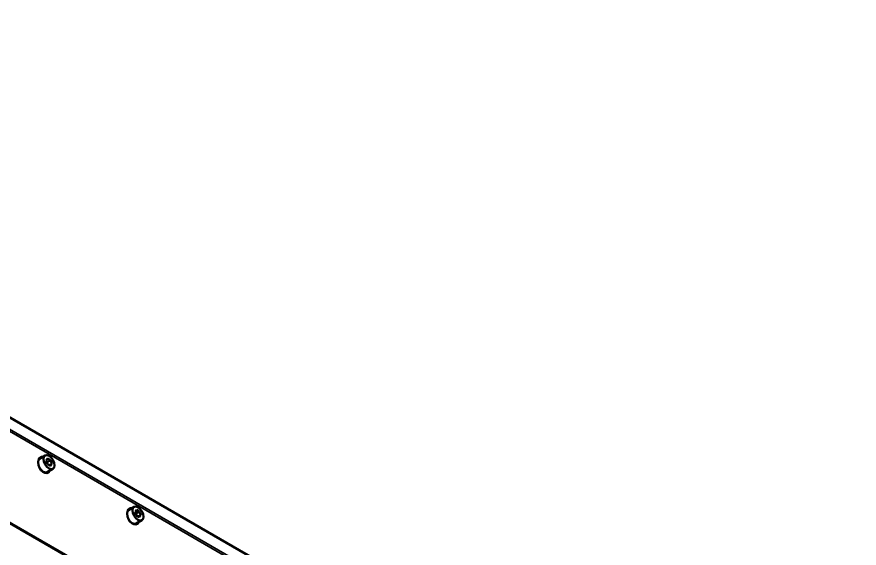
# Model space of a CAD drawing. Header units: millimetres. Extents: x 100 to 5488, y 100 to 4218.
# Drawn here: x 753.2 to 1121.8, y 1133.9 to 1366.3 of the extents above; entities that cross this region are included whole.
import ezdxf

# ---------------------------------------------------------------- set-up
doc = ezdxf.new("R2010")
doc.units = ezdxf.units.MM
doc.header["$LTSCALE"] = 20
doc.layers.add('Visible (ANSI)', color=7, linetype='Continuous', lineweight=50)
doc.layers.add('Visible Narrow (ANSI)', color=7, linetype='Continuous', lineweight=35)

msp = doc.modelspace()

# ---------------------------------------------------------------- linework, layer by layer
at = {"layer": 'Visible (ANSI)'}
for p, q in [((446.562, 1366.278), (1119.728, 977.626)), ((765.548, 1174.411), (763.073, 1172.982)), ((766.636, 1173.045), (766.023, 1172.174)), ((766.307, 1171.441), (767.86, 1172.338)), ((766.636, 1173.045), (767.86, 1172.338)), ((768.473, 1170.76), (767.86, 1172.338)), ((766.023, 1172.174), (766.636, 1170.596)), ((767.86, 1169.888), (766.636, 1170.596)), ((767.412, 1170.147), (768.473, 1170.76)), ((767.86, 1169.888), (768.473, 1170.76)), ((768.948, 1168.522), (766.473, 1167.093)), ((804.439, 1151.958), (801.964, 1150.529)), ((805.527, 1150.591), (804.914, 1149.72)), ((805.527, 1150.591), (806.751, 1149.884)), ((804.914, 1149.72), (805.527, 1148.142)), ((805.198, 1148.988), (806.751, 1149.884)), ((806.751, 1147.435), (805.527, 1148.142)), ((806.303, 1147.694), (807.364, 1148.306)), ((807.364, 1148.306), (806.751, 1149.884)), ((806.751, 1147.435), (807.364, 1148.306)), ((807.839, 1146.069), (805.364, 1144.64))]:
    msp.add_line(p, q, dxfattribs=at)
for centre, major_axis, ratio, start_param, end_param in [((765.181, 1170.274), (1.442, -3.482), 0.6469639, 2.7912025, 6.8037599), ((764.773, 1170.038), (-1.7, 2.944), 0.5773503, 0, 0.2090938), ((764.773, 1170.038), (-1.875, 3.248), 0.5773503, 5.847703, 6.1193267), ((764.773, 1170.038), (1.7, -2.944), 0.5773503, 4.6504069, 6.2831853), ((764.773, 1170.038), (1.875, -3.248), 0.5773503, 0.0403485, 0.4354824), ((804.072, 1147.82), (1.442, -3.482), 0.6469639, 2.7912025, 6.8037599), ((803.664, 1147.584), (-1.7, 2.944), 0.5773503, 0, 0.2090938), ((803.664, 1147.584), (-1.875, 3.248), 0.5773503, 5.847703, 6.1193267), ((803.664, 1147.584), (1.7, -2.944), 0.5773503, 4.6504069, 6.2831853), ((803.664, 1147.584), (1.875, -3.248), 0.5773503, 0.0403485, 0.4354824)]:
    msp.add_ellipse(centre, major_axis=major_axis, ratio=ratio, start_param=start_param, end_param=end_param, dxfattribs=at)
for centre in [(767.248, 1171.467), (806.139, 1149.013)]:
    msp.add_ellipse(centre, major_axis=(-1.7, 2.944), ratio=0.5773503, dxfattribs=at)
at = {"layer": 'Visible Narrow (ANSI)'}
for p, q in [((1119.816, 977.506), (446.651, 1366.158)), ((448.566, 1359.893), (1121.731, 971.24)), ((1121.803, 970.258), (448.637, 1358.91)), ((1117.777, 932.277), (444.611, 1320.929)), ((444.624, 1321.438), (1117.789, 932.785))]:
    msp.add_line(p, q, dxfattribs=at)

doc.saveas('drawing.dxf')
